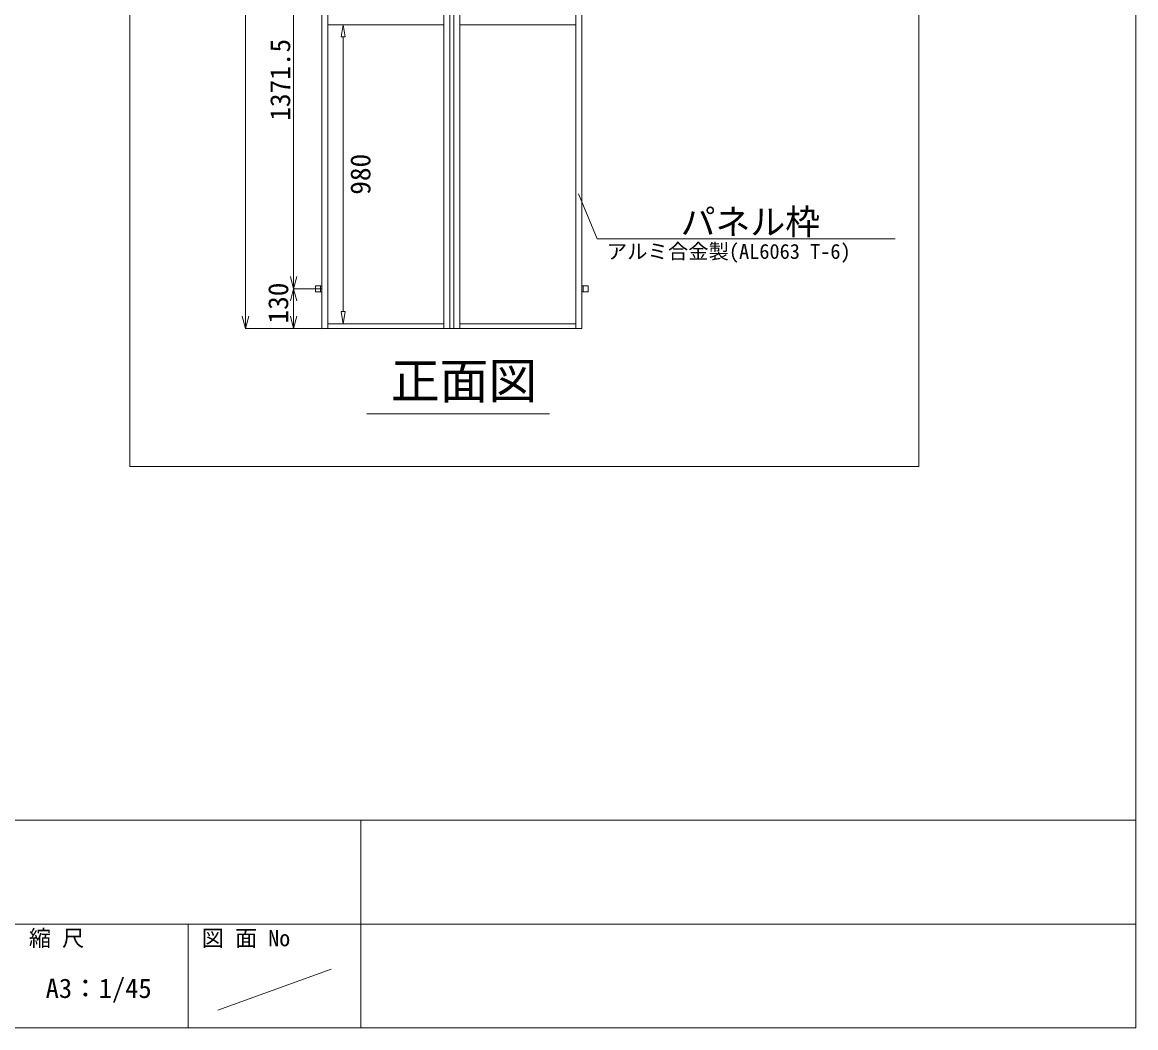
# Model space of a CAD drawing. Units: millimetres, scale not verified. Extents: x -9305 to 9305, y -6415 to 6415.
# Drawn here: x 5584 to 9305, y -6415 to -3053 of the extents above; entities that cross this region are included whole.
import ezdxf
from ezdxf.enums import TextEntityAlignment as Align

# ---------------------------------------------------------------- set-up
doc = ezdxf.new("R2010")
doc.units = ezdxf.units.MM
doc.header["$LTSCALE"] = 40
doc.layers.add('0-B_図面枠', color=7, linetype='Continuous', lineweight=9)
doc.styles.add('ＭＳ ゴシック', font='')
doc.styles.get('ＭＳ ゴシック').set_extended_font_data('MS Gothic')

msp = doc.modelspace()

# ---------------------------------------------------------------- linework, layer by layer
at = {"layer": '0-B_図面枠'}
for p, q in [((6604.82, -1014), (6604.82, -4077.06)), ((6992.93, -1014), (6992.93, -4077.06)), ((7012.82, -4077.06), (7012.82, -1014)), ((7045.66, -1014), (7045.66, -4077.06)), ((7433.78, -1014), (7433.78, -4077.06)), ((6329.36, -1054.8), (6329.36, -4036.26)), ((6490.64, -2586.32), (6490.64, -3903.66)), ((6604.82, -3061.64), (6992.93, -3061.64)), ((7433.78, -3061.64), (7045.66, -3061.64)), ((6655.72, -3102.44), (6655.72, -4020.44)), ((7505.3, -3777.84), (7441.95, -3627.5)), ((7505.3, -3777.84), (8500.37, -3777.84)), ((6490.64, -3944.46), (6490.64, -3903.66)), ((6563.96, -3934.26), (6563.96, -3954.66)), ((6584.42, -3934.26), (6563.96, -3934.26)), ((6580.31, -3934.26), (6580.31, -3954.66)), ((7454.18, -3934.26), (7474.63, -3934.26)), ((7458.28, -3934.26), (7458.28, -3954.66)), ((7474.63, -3934.26), (7474.63, -3954.66)), ((6561.92, -3944.46), (6489.62, -3944.46)), ((6582.38, -3944.46), (6489.62, -3944.46)), ((6490.64, -3944.46), (6490.64, -3985.26)), ((6584.42, -3954.66), (6563.96, -3954.66)), ((7454.18, -3954.66), (7474.63, -3954.66)), ((6490.64, -3985.26), (6490.64, -4036.26)), ((6329.36, -4077.06), (6329.36, -4036.26)), ((6490.64, -4077.06), (6490.64, -4036.26)), ((6582.38, -4077.06), (6328.34, -4077.06)), ((6560.9, -4077.06), (6489.62, -4077.06)), ((6604.82, -4061.24), (6992.93, -4061.24)), ((7012.82, -4077.06), (7025.78, -4077.06)), ((7433.78, -4061.24), (7045.66, -4061.24)), ((6734.76, -4362.35), (7346.1, -4362.35)), ((-9304.61, -5721.47), (9304.61, -5721.47)), ((6715.5, -5721.47), (6715.5, -6414.98)), ((1537.28, -6068.22), (9304.61, -6068.22)), ((6137.57, -6068.22), (6137.57, -6414.98)), ((6237.42, -6356.6), (6615.65, -6219.06))]:
    msp.add_line(p, q, dxfattribs=at)
at = {"layer": '0-B_図面枠', "color": 134}
for p, q in [((6648.92, -3102.44), (6655.72, -3061.64)), ((6655.72, -3061.64), (6662.52, -3102.44)), ((6648.92, -3102.44), (6662.52, -3102.44)), ((6648.92, -4020.44), (6655.72, -4061.24)), ((6648.92, -4020.44), (6662.52, -4020.44)), ((6655.72, -4061.24), (6662.52, -4020.44))]:
    msp.add_line(p, q, dxfattribs=at)
at = {"layer": '0-B_図面枠'}
for points in [[(-9304.61, -6414.98), (9304.61, -6414.98), (9304.61, 6414.98), (-9304.61, 6414.98)], [(6584.42, -1014), (6584.42, -4077.06), (7012.82, -4077.06)], [(7454.18, -1014), (7454.18, -4077.06), (7025.78, -4077.06), (7025.78, -1014)], [(6501.58, -3903.66), (6490.64, -3944.46), (6479.71, -3903.66)], [(6479.71, -3985.26), (6490.64, -3944.46), (6501.58, -3985.26)], [(6340.29, -4036.26), (6329.36, -4077.06), (6318.43, -4036.26)], [(6501.58, -4036.26), (6490.64, -4077.06), (6479.71, -4036.26)]]:
    msp.add_lwpolyline(points, dxfattribs=at)
msp.add_lwpolyline([(5942.88, -159.36), (8579.57, -159.36), (8579.57, -4538.21), (5942.88, -4538.21)], close=True, dxfattribs=at)

# ---------------------------------------------------------------- texts
at = {"layer": '0-B_図面枠', "style": 'ＭＳ ゴシック'}
for s, p in [('1371.5', (6499.2, -3382.59)), ('980', (6767.23, -3629.99)), ('130', (6492.53, -4060.62))]:
    msp.add_text(s, height=67, rotation=90, dxfattribs=at).set_placement(p, align=Align.BOTTOM_LEFT)
for s, height, p in [('パネル枠', 85.44, (7783.81, -3789.18)), ('アルミ合金製(AL6063 T-6)', 49.84, (7537.19, -3859.37)), ('正面図', 119.6, (6815.36, -4347.7)), ('縮 尺', 54.23, (5605.88, -6158.84)), ('図 面 No', 54.23, (6183.81, -6158.84)), ('A3：1/45', 65.08, (5661.74, -6335.1))]:
    msp.add_text(s, height=height, dxfattribs=at).set_placement(p, align=Align.BOTTOM_LEFT)

doc.saveas('drawing.dxf')
